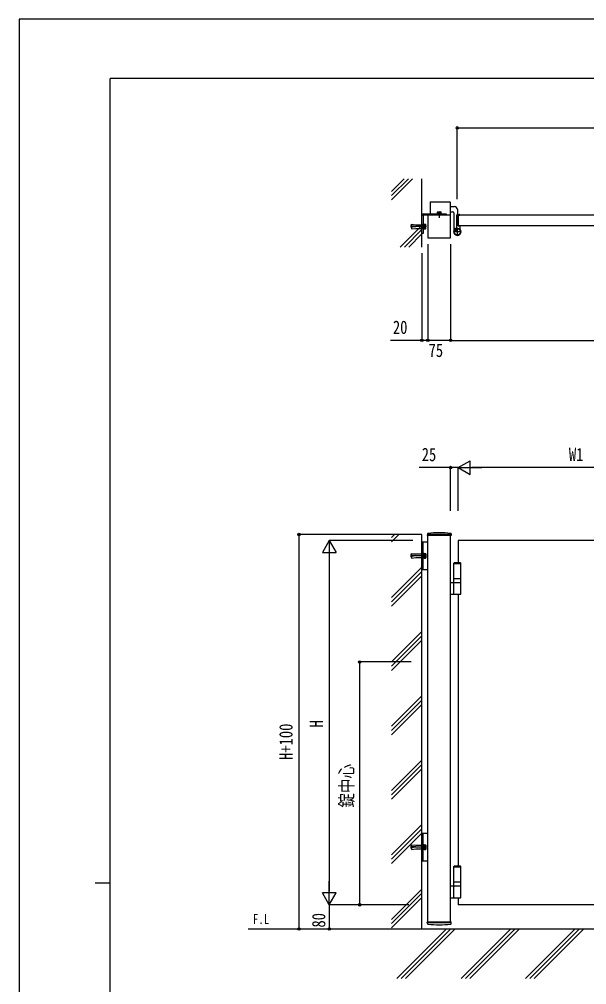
# Model space of a CAD drawing. Units: millimetres, scale not verified. Extents: x -4205 to 4205, y -2970 to 2970.
# Drawn here: x -4205 to -2334, y -211 to 2970 of the extents above; entities that cross this region are included whole.
import ezdxf
from ezdxf.enums import TextEntityAlignment as Align

# ---------------------------------------------------------------- set-up
doc = ezdxf.new("R2010")
doc.units = ezdxf.units.MM
doc.header["$LTSCALE"] = 10
for name, color, linetype in [('0-1_USER1', 3, 'Continuous'), ('0-4_YKK_A1', 4, 'Continuous'), ('0-5_YKK_D', 6, 'Continuous'), ('0-6_YKK_ZWAK', 7, 'Continuous'), ('0-7_YSS_K', 3, 'Continuous')]:
    doc.layers.add(name, color=color, linetype=linetype)
doc.styles.add('ＭＳ ゴシック', font='')
doc.styles.get('ＭＳ ゴシック').set_extended_font_data('MS Gothic')

msp = doc.modelspace()

# ---------------------------------------------------------------- linework, layer by layer
at = {"layer": '0-4_YKK_A1'}
for p, q in [((-2850.98, 2366.05), (-2850.98, 2328.55)), ((-2848.98, 2368.05), (-2785.98, 2368.05)), ((-2783.98, 2324.55), (-2783.98, 2366.05)), ((-2877.98, 2264.55), (-2877.98, 2323.55)), ((-2795.48, 2324.55), (-2845.48, 2324.55)), ((-2814.23, 2330.15), (-2826.73, 2330.15)), ((-2826.73, 2330.15), (-2826.73, 2328.55)), ((-2814.23, 2330.15), (-2826.73, 2330.15)), ((-2826.73, 2330.15), (-2826.73, 2328.55)), ((-2814.23, 2328.55), (-2826.73, 2328.55)), ((-2814.23, 2328.55), (-2826.73, 2328.55)), ((-2825.48, 2335.35), (-2826.25, 2334.9)), ((-2825.48, 2335.35), (-2826.25, 2334.9)), ((-2826.06, 2330.15), (-2826.06, 2331.35)), ((-2826.06, 2330.15), (-2826.06, 2331.35)), ((-2825.48, 2335.35), (-2815.48, 2335.35)), ((-2825.48, 2335.35), (-2815.48, 2335.35)), ((-2823.37, 2331.35), (-2823.37, 2334.9)), ((-2823.37, 2331.35), (-2823.37, 2334.9)), ((-2820.48, 2336.86), (-2820.48, 2315.92)), ((-2820.48, 2324.55), (-2820.48, 2328.55)), ((-2817.59, 2331.35), (-2817.59, 2334.9)), ((-2817.59, 2331.35), (-2817.59, 2334.9)), ((-2815.48, 2335.35), (-2814.71, 2334.9)), ((-2815.48, 2335.35), (-2814.71, 2334.9)), ((-2814.91, 2330.15), (-2814.91, 2331.35)), ((-2814.91, 2330.15), (-2814.91, 2331.35)), ((-2814.71, 2331.35), (-2814.71, 2334.9)), ((-2814.71, 2331.35), (-2814.71, 2334.9)), ((-2814.23, 2330.15), (-2814.23, 2328.55)), ((-2814.23, 2330.15), (-2814.23, 2328.55)), ((-2783.98, 2353.05), (-2770.48, 2353.05)), ((-2783.98, 2336.05), (-2776.48, 2336.05)), ((-2772.48, 2332.05), (-2772.48, 2269.55)), ((-2762.98, 2284.49), (-2762.98, 2325.05)), ((-2760.98, 2327.05), (-2753.98, 2327.05)), ((-2760.48, 2343.05), (-2760.48, 2327.05)), ((-2757.98, 2289.55), (-2757.98, 2324.55)), ((-2757.68, 2324.85), (-2753.48, 2324.85)), ((-2752.98, 2325.35), (-2752.98, 2326.05)), ((-2912.98, 2291.55), (-2913.48, 2291.05)), ((-2913.48, 2291.05), (-2913.48, 2283.05)), ((-2912.98, 2291.55), (-2912.98, 2282.55)), ((-2912.98, 2291.55), (-2912.61, 2291.5)), ((-2912.87, 2289.36), (-2912.27, 2294.3)), ((-2912.37, 2289.3), (-2911.71, 2294.74)), ((-2912.27, 2294.3), (-2911.71, 2294.74)), ((-2878.48, 2293.05), (-2878.48, 2281.05)), ((-2877.98, 2292.55), (-2878.48, 2293.05)), ((-2877.98, 2281.55), (-2877.98, 2292.55)), ((-2870.38, 2294.55), (-2865.46, 2294.55)), ((-2870.38, 2290.8), (-2865.46, 2290.8)), ((-2864.88, 2293.55), (-2865.46, 2294.55)), ((-2864.88, 2280.55), (-2864.88, 2293.55)), ((-2862.88, 2287.05), (-2915.29, 2287.05)), ((-2913.48, 2283.05), (-2912.98, 2282.55)), ((-2912.98, 2282.55), (-2912.61, 2282.59)), ((-2897.98, 2287.55), (-2912.87, 2289.36)), ((-2897.98, 2286.55), (-2912.87, 2284.74)), ((-2912.87, 2284.74), (-2912.27, 2279.8)), ((-2912.37, 2284.8), (-2911.71, 2279.36)), ((-2912.27, 2279.8), (-2911.71, 2279.36)), ((-2911.71, 2279.34), (-2897.65, 2281.05)), ((-2897.98, 2286.55), (-2897.98, 2287.55)), ((-2897.65, 2281.05), (-2878.48, 2281.05)), ((-2877.98, 2281.55), (-2878.48, 2281.05)), ((-2870.38, 2279.8), (-2872.38, 2279.8)), ((-2870.38, 2283.3), (-2865.46, 2283.3)), ((-2864.88, 2280.55), (-2865.46, 2279.54)), ((-2747.98, 2269.55), (-2773.98, 2269.55)), ((-2772.53, 2281.1), (-2762.47, 2271.04)), ((-2769.3, 2275.97), (-2770.06, 2276.73)), ((-2769.7, 2275.43), (-2766.28, 2272.02)), ((-2765.82, 2272.49), (-2769.3, 2275.97)), ((-2767.4, 2277.87), (-2768.16, 2278.63)), ((-2763.92, 2274.39), (-2767.4, 2277.87)), ((-2763.46, 2274.85), (-2766.87, 2278.26)), ((-2766.28, 2272.02), (-2763.46, 2274.85)), ((-2760.98, 2282.55), (-2760.98, 2256.55)), ((-2757.68, 2289.25), (-2753.48, 2289.25)), ((-2752.98, 2288.75), (-2752.98, 2279.71)), ((-2859.82, 1274.23), (-2860.08, 1269.36)), ((-2781.14, 1274.23), (-2780.88, 1269.36)), ((-2877.98, -7.67), (-2877.98, 1268.83)), ((-2877.98, 1156.83), (-2877.98, 1247.83)), ((-2877.98, 1247.83), (-2857.98, 1247.83)), ((-2873.98, 1156.83), (-2873.98, 1247.83)), ((-2781.38, 1268.83), (-2859.58, 1268.83)), ((-2857.98, -7.67), (-2857.98, 1268.83)), ((-2782.98, 1272.33), (-2782.98, 1268.83)), ((-2782.98, -7.67), (-2782.98, 1268.83)), ((-2912.87, 1204.64), (-2912.27, 1209.58)), ((-2912.37, 1204.58), (-2911.71, 1210.02)), ((-2912.27, 1209.58), (-2911.71, 1210.02)), ((-2911.71, 1210.04), (-2897.65, 1208.33)), ((-2870.38, 1209.58), (-2872.38, 1209.58)), ((-2864.88, 1208.83), (-2865.46, 1209.84)), ((-2864.88, 1208.83), (-2864.88, 1195.83)), ((-2862.88, 1202.33), (-2915.29, 1202.33)), ((-2913.48, 1206.33), (-2912.98, 1206.83)), ((-2913.48, 1198.33), (-2913.48, 1206.33)), ((-2912.98, 1197.83), (-2913.48, 1198.33)), ((-2912.98, 1197.83), (-2912.98, 1206.83)), ((-2912.98, 1206.83), (-2912.61, 1206.78)), ((-2912.98, 1197.83), (-2912.61, 1197.87)), ((-2897.98, 1202.83), (-2912.87, 1204.64)), ((-2897.98, 1201.83), (-2912.87, 1200.02)), ((-2912.87, 1200.02), (-2912.27, 1195.08)), ((-2912.37, 1200.08), (-2911.71, 1194.64)), ((-2912.27, 1195.08), (-2911.71, 1194.64)), ((-2897.98, 1202.83), (-2897.98, 1201.83)), ((-2897.65, 1208.33), (-2878.48, 1208.33)), ((-2878.48, 1196.33), (-2878.48, 1208.33)), ((-2877.98, 1207.83), (-2878.48, 1208.33)), ((-2877.98, 1196.83), (-2878.48, 1196.33)), ((-2877.98, 1207.83), (-2877.98, 1196.83)), ((-2870.38, 1206.08), (-2865.46, 1206.08)), ((-2870.38, 1198.58), (-2865.46, 1198.58)), ((-2870.38, 1194.82), (-2865.46, 1194.82)), ((-2864.88, 1195.83), (-2865.46, 1194.82)), ((-2770.48, 1180.33), (-2772.48, 1178.33)), ((-2772.48, 1178.33), (-2749.48, 1178.33)), ((-2772.48, 1177.33), (-2749.48, 1177.33)), ((-2770.48, 1180.33), (-2751.48, 1180.33)), ((-2751.48, 1180.33), (-2749.48, 1178.33)), ((-2877.98, 1156.83), (-2857.98, 1156.83)), ((-2772.48, 1127.33), (-2749.48, 1127.33)), ((-2749.48, 1113.33), (-2782.98, 1113.33)), ((-2772.48, 1076.83), (-2772.48, 1111.83)), ((-2749.48, 1076.83), (-2749.48, 1111.83)), ((-2782.98, 1075.33), (-2750.98, 1075.33)), ((-2757.98, 1075.33), (-2757.98, 180.33)), ((-2877.98, 196.83), (-2877.98, 287.83)), ((-2877.98, 287.83), (-2857.98, 287.83)), ((-2873.98, 196.83), (-2873.98, 287.83)), ((-2862.88, 242.33), (-2915.29, 242.33)), ((-2913.48, 246.33), (-2912.98, 246.83)), ((-2913.48, 238.33), (-2913.48, 246.33)), ((-2912.98, 237.83), (-2913.48, 238.33)), ((-2912.98, 237.83), (-2912.98, 246.83)), ((-2912.98, 246.83), (-2912.61, 246.78)), ((-2912.98, 237.83), (-2912.61, 237.87)), ((-2912.87, 244.64), (-2912.27, 249.58)), ((-2897.98, 242.83), (-2912.87, 244.64)), ((-2897.98, 241.83), (-2912.87, 240.02)), ((-2912.87, 240.02), (-2912.27, 235.08)), ((-2912.37, 244.58), (-2911.71, 250.02)), ((-2912.37, 240.08), (-2911.71, 234.64)), ((-2912.27, 249.58), (-2911.71, 250.02)), ((-2912.27, 235.08), (-2911.71, 234.64)), ((-2911.71, 250.04), (-2897.65, 248.33)), ((-2897.98, 242.83), (-2897.98, 241.83)), ((-2897.65, 248.33), (-2878.48, 248.33)), ((-2878.48, 236.33), (-2878.48, 248.33)), ((-2877.98, 247.83), (-2878.48, 248.33)), ((-2877.98, 236.83), (-2878.48, 236.33)), ((-2877.98, 247.83), (-2877.98, 236.83)), ((-2870.38, 249.58), (-2872.38, 249.58)), ((-2870.38, 246.08), (-2865.46, 246.08)), ((-2870.38, 238.58), (-2865.46, 238.58)), ((-2870.38, 234.82), (-2865.46, 234.82)), ((-2864.88, 248.83), (-2865.46, 249.84)), ((-2864.88, 235.83), (-2865.46, 234.82)), ((-2864.88, 248.83), (-2864.88, 235.83)), ((-2877.98, 196.83), (-2857.98, 196.83)), ((-2770.48, 180.33), (-2772.48, 178.33)), ((-2772.48, 178.33), (-2749.48, 178.33)), ((-2772.48, 177.33), (-2749.48, 177.33)), ((-2770.48, 180.33), (-2751.48, 180.33)), ((-2751.48, 180.33), (-2749.48, 178.33)), ((-2772.48, 127.33), (-2749.48, 127.33)), ((-2749.48, 113.33), (-2782.98, 113.33)), ((-2772.48, 76.83), (-2772.48, 111.83)), ((-2749.48, 76.83), (-2749.48, 111.83)), ((-2782.98, 75.33), (-2750.98, 75.33)), ((-2757.98, 75.33), (-2757.98, 52.33)), ((-1957.98, 52.33), (-2757.98, 52.33)), ((-1031.98, -27.67), (-3450.45, -27.67)), ((-2859.82, -9.57), (-2860.08, -4.7)), ((-2859.58, -4.17), (-2781.38, -4.17)), ((-2782.98, -7.67), (-2857.98, -7.67)), ((-2781.14, -9.57), (-2780.88, -4.7))]:
    msp.add_line(p, q, dxfattribs=at)
for points in [[(-2873.98, 2323.55), (-2873.98, 2264.55), (-2877.98, 2264.55)], [(-2872.98, 2328.55), (-2797.98, 2328.55), (-2797.98, 2324.55), (-2872.98, 2324.55)], [(-2814.71, 2331.35), (-2826.25, 2331.35), (-2826.25, 2334.9)], [(-2814.71, 2331.35), (-2826.25, 2331.35), (-2826.25, 2334.9)], [(-2823.53, 2335.35), (-2822.38, 2332.99), (-2820.48, 2331.98)], [(-2823.53, 2335.35), (-2822.38, 2332.99), (-2820.48, 2331.98)], [(-2817.43, 2335.35), (-2818.58, 2332.99), (-2820.48, 2331.98)], [(-2817.43, 2335.35), (-2818.58, 2332.99), (-2820.48, 2331.98)], [(-1957.98, 2324.55), (-1957.98, 2289.55), (-2757.98, 2289.55)], [(-1957.98, 2324.55), (-2757.98, 2324.55), (-2757.98, 2289.55)], [(-2911.71, 2294.76), (-2897.65, 2293.05), (-2878.48, 2293.05)], [(-2872.38, 2294.3), (-2870.38, 2294.3), (-2870.38, 2279.8)], [(-2870.38, 2294.55), (-2870.38, 2279.54), (-2865.46, 2279.54)], [(-2770.53, 2276.27), (-2771.59, 2275.21), (-2772.31, 2276.47)], [(-2772.26, 2277.86), (-2770.21, 2277.15), (-2768.97, 2277.53)], [(-2766.87, 2278.26), (-2767.7, 2279.09), (-2770.53, 2276.27), (-2769.7, 2275.43)], [(-2769.29, 2280.83), (-2768.58, 2278.78), (-2768.97, 2277.53)], [(-2767.7, 2279.09), (-2766.64, 2280.15), (-2767.9, 2280.88)], [(-2782.98, 1272.33), (-2857.98, 1272.33), (-2857.98, 1268.83)], [(-1957.98, 1252.33), (-2757.98, 1252.33), (-2757.98, 1180.33)], [(-2872.38, 1195.08), (-2870.38, 1195.08), (-2870.38, 1209.58)], [(-2870.38, 1194.82), (-2870.38, 1209.84), (-2865.46, 1209.84)], [(-2911.71, 1194.62), (-2897.65, 1196.33), (-2878.48, 1196.33)], [(-2772.48, 1113.33), (-2772.48, 1127.33), (-2772.48, 1178.33)], [(-2749.48, 1113.33), (-2749.48, 1127.33), (-2749.48, 1178.33)], [(-2911.71, 234.62), (-2897.65, 236.33), (-2878.48, 236.33)], [(-2872.38, 235.08), (-2870.38, 235.08), (-2870.38, 249.58)], [(-2870.38, 234.82), (-2870.38, 249.84), (-2865.46, 249.84)], [(-2772.48, 113.33), (-2772.48, 127.33), (-2772.48, 178.33)], [(-2749.48, 113.33), (-2749.48, 127.33), (-2749.48, 178.33)]]:
    msp.add_lwpolyline(points, dxfattribs=at)
for points in [[(-2857.98, 2249.55), (-2782.98, 2249.55), (-2782.98, 2324.55), (-2857.98, 2324.55)], [(-2873.98, 2278.55), (-2873.98, 2295.55), (-2872.38, 2295.55), (-2872.38, 2278.55)], [(-2873.98, 1210.83), (-2873.98, 1193.83), (-2872.38, 1193.83), (-2872.38, 1210.83)], [(-2873.98, 250.83), (-2873.98, 233.83), (-2872.38, 233.83), (-2872.38, 250.83)]]:
    msp.add_lwpolyline(points, close=True, dxfattribs=at)
for radius in [11.5, 10.35]:
    msp.add_circle((-2760.98, 2269.55), radius, dxfattribs=at)
for centre, radius, start, end in [((-2848.98, 2366.05), 2, 90, 180), ((-2785.98, 2366.05), 2, 360, 90), ((-2872.98, 2323.55), 5, 90, 180), ((-2872.98, 2323.55), 1, 90, 180), ((-2824.81, 2332.79), 2.56, 55.61575, 124.38425), ((-2824.81, 2332.79), 2.56, 55.61575, 124.38425), ((-2820.48, 2325.79), 9.55, 72.41205, 107.58795), ((-2820.48, 2325.79), 9.55, 72.41205, 107.58795), ((-2816.15, 2332.79), 2.56, 55.61575, 124.38425), ((-2816.15, 2332.79), 2.56, 55.61575, 124.38425), ((-2776.48, 2332.05), 4, 360, 90), ((-2770.48, 2343.05), 10, 360, 90), ((-2760.98, 2325.05), 2, 90, 180), ((-2757.68, 2324.55), 0.3, 90, 180), ((-2753.98, 2326.05), 1, 360, 90), ((-2753.48, 2325.35), 0.5, 270, 360), ((-2868.2, 2292.68), 3.32, 325.61575, 34.38425), ((-2877.3, 2287.05), 12.42, 342.41205, 17.58795), ((-2868.2, 2281.42), 3.32, 325.61575, 34.38425), ((-2771.19, 2277.12), 1.3, 149.0353, 210), ((-2760.98, 2269.55), 11.5, 115.10278, 38.01228), ((-2764.59, 2273.15), 9, 120.9647, 149.0353), ((-2768.55, 2279.76), 1.3, 60, 120.9647), ((-2767.98, 2284.49), 5, 295.10278, 359.99998), ((-2757.68, 2289.55), 0.3, 180, 270), ((-2753.48, 2288.75), 0.5, 360, 90), ((-2747.98, 2279.71), 5, 180, 218.01228), ((-2857.83, 1274.13), 2, 96.74435, 177), ((-2820.48, 958.33), 320, 83.25565, 96.74435), ((-2783.13, 1274.13), 2, 3, 83.25565), ((-2859.58, 1269.33), 0.5, 177, 270), ((-2781.38, 1269.33), 0.5, 270, 3), ((-2868.2, 1207.96), 3.32, 325.61575, 34.38425), ((-2877.3, 1202.33), 12.42, 342.41205, 17.58795), ((-2868.2, 1196.7), 3.32, 325.61575, 34.38425), ((-2770.98, 1111.83), 1.5, 90, 180), ((-2750.98, 1111.83), 1.5, 360, 90), ((-2770.98, 1076.83), 1.5, 180, 270), ((-2750.98, 1076.83), 1.5, 270, 360), ((-2868.2, 247.96), 3.32, 325.61575, 34.38425), ((-2877.3, 242.33), 12.42, 342.41205, 17.58795), ((-2868.2, 236.7), 3.32, 325.61575, 34.38425), ((-2770.98, 111.83), 1.5, 90, 180), ((-2750.98, 111.83), 1.5, 360, 90), ((-2770.98, 76.83), 1.5, 180, 270), ((-2750.98, 76.83), 1.5, 270, 360), ((-2859.58, -4.67), 0.5, 90, 183), ((-2857.83, -9.47), 2, 183, 263.25565), ((-2820.48, 306.33), 320, 263.25565, 276.74435), ((-2783.13, -9.47), 2, 276.74435, 357), ((-2781.38, -4.67), 0.5, 357, 90)]:
    msp.add_arc(centre, radius, start, end, dxfattribs=at)
at = {"layer": '0-5_YKK_D'}
for p, q in [((-2760.98, 2377.55), (-2760.98, 2613.05)), ((-2760.98, 2612.05), (-1148.98, 2612.05)), ((-2857.98, 2229.55), (-2857.98, 1911.05)), ((-2857.98, 2229.55), (-2857.98, 1911.05)), ((-2782.98, 2229.55), (-2782.98, 1911.05)), ((-2782.98, 2229.55), (-2782.98, 1911.05)), ((-2877.98, 2199.55), (-2877.98, 1911.05)), ((-2782.98, 1912.05), (-2857.98, 1912.05)), ((-2782.98, 1912.05), (-1126.98, 1912.05)), ((-2757.98, 1492.84), (-2719.01, 1515.34)), ((-2719.01, 1470.34), (-2719.01, 1515.34)), ((-2782.98, 1350.39), (-2782.98, 1493.84)), ((-2757.98, 1350.39), (-2757.98, 1493.84)), ((-2757.98, 1350.39), (-2757.98, 1493.84)), ((-2757.98, 1492.84), (-2719.01, 1470.34)), ((-2757.98, 1492.84), (-2680.04, 1492.84)), ((-2002.98, 1492.84), (-2712.98, 1492.84)), ((-2877.98, 1272.33), (-3284, 1272.33)), ((-3283, 1272.33), (-3283, -27.67)), ((-3183, 1252.33), (-3205.5, 1213.36)), ((-2907.98, 1252.33), (-3184, 1252.33)), ((-3183, 1252.33), (-3160.5, 1213.36)), ((-3183, 1252.33), (-3183, 1174.39)), ((-3205.5, 1213.36), (-3160.5, 1213.36)), ((-3183, 1207.33), (-3183, 97.33)), ((-2913.06, 852.33), (-3084, 852.33)), ((-3083, 852.33), (-3083, 52.33)), ((-3183, 52.33), (-3183, 130.27)), ((-3183, 52.33), (-3205.5, 91.3)), ((-3160.5, 91.3), (-3205.5, 91.3)), ((-3183, 52.33), (-3160.5, 91.3)), ((-2920.47, 52.33), (-3184, 52.33)), ((-2920.47, 52.33), (-3184, 52.33)), ((-3183, 52.33), (-3183, -27.67)), ((-2920.47, 52.33), (-3084, 52.33)), ((-3007.62, -27.67), (-3284, -27.67)), ((-3177.98, -27.67), (-3184, -27.67))]:
    msp.add_line(p, q, dxfattribs=at)
for points in [[(-2857.98, 1912.05), (-2877.98, 1912.05), (-2981.38, 1912.05)], [(-2757.98, 1492.84), (-2782.98, 1492.84), (-2886.38, 1492.84)]]:
    msp.add_lwpolyline(points, dxfattribs=at)
for centre in [(-2760.98, 2612.05), (-2877.98, 1912.05), (-2857.98, 1912.05), (-2857.98, 1912.05), (-2782.98, 1912.05), (-2782.98, 1912.05), (-2782.98, 1492.84), (-3283, 1272.33), (-3083, 852.33), (-3083, 52.33), (-3283, -27.67), (-3183, -27.67)]:
    msp.add_circle(centre, 4.25, dxfattribs=at)
at = {"layer": '0-6_YKK_ZWAK'}
for p, q in [((3895.02, 2775), (-3904.98, 2775)), ((-3904.98, -2525), (-3904.98, 2775)), ((-3954.98, 125), (-3904.98, 125))]:
    msp.add_line(p, q, dxfattribs=at)
msp.add_lwpolyline([(-4205, -2970), (4205, -2970), (4205, 2970), (-4205, 2970)], close=True, dxfattribs=at)
at = {"layer": '0-7_YSS_K'}
for p, q in [((-2977.98, 2403.15), (-2936.58, 2444.55)), ((-2977.98, 2389.01), (-2922.44, 2444.55)), ((-2977.98, 2374.87), (-2908.3, 2444.55)), ((-2877.98, 2219.55), (-2877.98, 2444.55)), ((-2949.45, 2219.55), (-2877.98, 2291.02)), ((-2935.31, 2219.55), (-2877.98, 2276.88)), ((-2921.17, 2219.55), (-2877.98, 2262.74)), ((-2977.98, 1262.85), (-2968.5, 1272.33)), ((-2977.98, 1248.71), (-2954.36, 1272.33)), ((-2877.98, -27.67), (-2877.98, 1272.33)), ((-2977.98, 1064.86), (-2877.98, 1164.86)), ((-2977.98, 1050.72), (-2877.98, 1150.72)), ((-2977.98, 1036.57), (-2877.98, 1136.57)), ((-2977.98, 852.73), (-2877.98, 952.73)), ((-2977.98, 838.58), (-2877.98, 938.58)), ((-2977.98, 824.44), (-2877.98, 924.44)), ((-2977.98, 640.59), (-2877.98, 740.59)), ((-2977.98, 626.45), (-2877.98, 726.45)), ((-2977.98, 612.31), (-2877.98, 712.31)), ((-2977.98, 428.46), (-2877.98, 528.46)), ((-2977.98, 414.32), (-2877.98, 514.32)), ((-2977.98, 400.18), (-2877.98, 500.18)), ((-2977.98, 216.33), (-2877.98, 316.33)), ((-2977.98, 202.19), (-2877.98, 302.19)), ((-2977.98, 188.05), (-2877.98, 288.05)), ((-2977.98, 4.2), (-2877.98, 104.2)), ((-2977.98, -9.94), (-2877.98, 90.06)), ((-2977.98, -24.09), (-2877.98, 75.91)), ((-2960.22, -190.17), (-2797.72, -27.67)), ((-2946.07, -190.17), (-2783.57, -27.67)), ((-2931.93, -190.17), (-2769.43, -27.67)), ((-1031.98, -27.67), (-2877.98, -27.67)), ((-2748.08, -190.17), (-2585.58, -27.67)), ((-2733.94, -190.17), (-2571.44, -27.67)), ((-2719.8, -190.17), (-2557.3, -27.67)), ((-2535.95, -190.17), (-2373.45, -27.67)), ((-2521.81, -190.17), (-2359.31, -27.67)), ((-2507.67, -190.17), (-2345.17, -27.67))]:
    msp.add_line(p, q, dxfattribs=at)

# ---------------------------------------------------------------- texts
at = {"layer": '0-1_USER1', "style": 'ＭＳ ゴシック', "width": 0.8}
msp.add_text('F.L', height=32.99, dxfattribs=at).set_placement((-3434.88, -21.24), align=Align.BOTTOM_LEFT)
at = {"layer": '0-5_YKK_D', "style": 'ＭＳ ゴシック', "width": 0.8}
for s, p in [('20', (-2973.38, 1920.05)), ('75', (-2855.68, 1844.05)), ('25', (-2878.38, 1500.84)), ('W1', (-2393.18, 1500.84))]:
    msp.add_text(s, height=43.99, dxfattribs=at).set_placement(p, align=Align.BOTTOM_LEFT)
for s, p in [('H+100', (-3291, 529.53)), ('H', (-3191, 636.33)), ('錠中心', (-3091, 372.33)), ('80', (-3183, -22.87))]:
    msp.add_text(s, height=43.99, rotation=90, dxfattribs=at).set_placement(p, align=Align.BOTTOM_LEFT)

doc.saveas('drawing.dxf')
